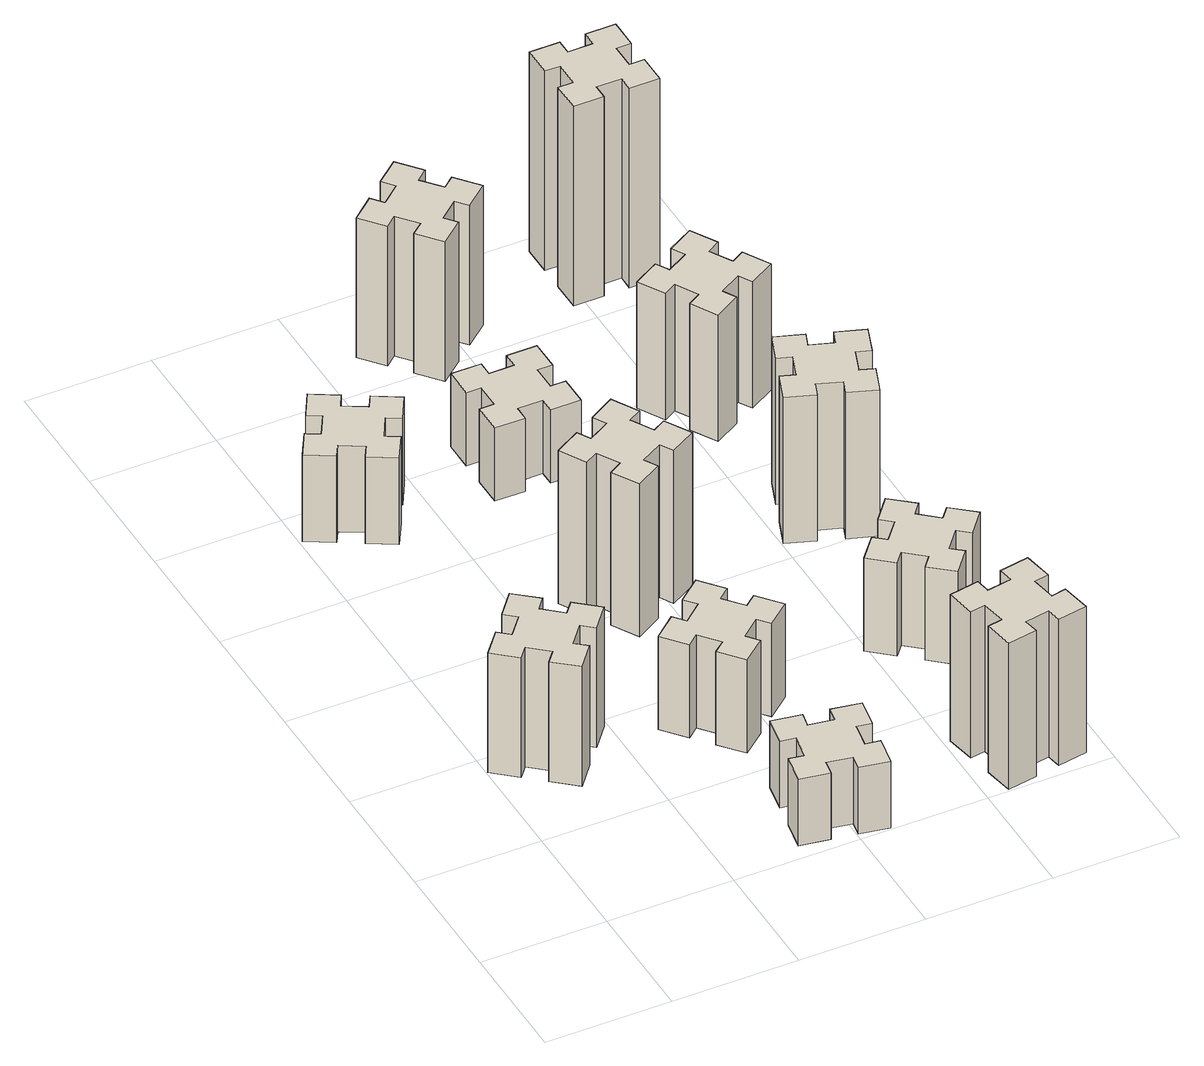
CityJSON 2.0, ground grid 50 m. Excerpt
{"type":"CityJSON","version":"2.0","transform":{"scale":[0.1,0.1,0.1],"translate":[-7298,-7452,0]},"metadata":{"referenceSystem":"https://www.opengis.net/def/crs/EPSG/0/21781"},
"CityObjects":{
"building1":{"type":"Building","attributes":{"class":"1000","function":"1000","usage":"1000","yearOfConstruction":2016,"roofType":"1000","measuredHeight":54,"storeysAboveGround":30,"storeysBelowGround":0},"geometry":[{"type":"Solid","lod":"1","boundaries":[[[[0,1,2,3,4,5,6,7,8,9,10,11,12,13,14,15,16,17,18,19]],[[17,16,20,21]],[[16,15,22,20]],[[15,14,23,22]],[[14,13,24,23]],[[13,12,25,24]],[[12,11,26,25]],[[11,10,27,26]],[[10,9,28,27]],[[9,8,29,28]],[[8,7,30,29]],[[7,6,31,30]],[[6,5,32,31]],[[5,4,33,32]],[[4,3,34,33]],[[3,2,35,34]],[[2,1,36,35]],[[1,0,37,36]],[[0,19,38,37]],[[19,18,39,38]],[[18,17,21,39]],[[24,25,26,27,28,29,30,31,32,33,34,35,36,37,38,39,21,20,22,23]]]]}]},
"building2":{"type":"Building","attributes":{"class":"1000","function":"1000","usage":"1000","yearOfConstruction":2016,"roofType":"1000","measuredHeight":39,"storeysAboveGround":30,"storeysBelowGround":0},"geometry":[{"type":"Solid","lod":"1","boundaries":[[[[40,41,42,43,44,45,46,47,48,49,50,51,52,53,54,55,56,57,58,59]],[[57,56,60,61]],[[56,55,62,60]],[[55,54,63,62]],[[54,53,64,63]],[[53,52,65,64]],[[52,51,66,65]],[[51,50,67,66]],[[50,49,68,67]],[[49,48,69,68]],[[48,47,70,69]],[[47,46,71,70]],[[46,45,72,71]],[[45,44,73,72]],[[44,43,74,73]],[[43,42,75,74]],[[42,41,76,75]],[[41,40,77,76]],[[40,59,78,77]],[[59,58,79,78]],[[58,57,61,79]],[[64,65,66,67,68,69,70,71,72,73,74,75,76,77,78,79,61,60,62,63]]]]}]},
"building3":{"type":"Building","attributes":{"class":"1000","function":"1000","usage":"1000","yearOfConstruction":2016,"roofType":"1000","measuredHeight":30,"storeysAboveGround":30,"storeysBelowGround":0},"geometry":[{"type":"Solid","lod":"1","boundaries":[[[[80,81,82,83,84,85,86,87,88,89,90,91,92,93,94,95,96,97,98,99]],[[97,96,100,101]],[[96,95,102,100]],[[95,94,103,102]],[[94,93,104,103]],[[93,92,105,104]],[[92,91,106,105]],[[91,90,107,106]],[[90,89,108,107]],[[89,88,109,108]],[[88,87,110,109]],[[87,86,111,110]],[[86,85,112,111]],[[85,84,113,112]],[[84,83,114,113]],[[83,82,115,114]],[[82,81,116,115]],[[81,80,117,116]],[[80,99,118,117]],[[99,98,119,118]],[[98,97,101,119]],[[104,105,106,107,108,109,110,111,112,113,114,115,116,117,118,119,101,100,102,103]]]]}]},
"building4":{"type":"Building","attributes":{"class":"1000","function":"1000","usage":"1000","yearOfConstruction":2016,"roofType":"1000","measuredHeight":42,"storeysAboveGround":30,"storeysBelowGround":0},"geometry":[{"type":"Solid","lod":"1","boundaries":[[[[120,121,122,123,124,125,126,127,128,129,130,131,132,133,134,135,136,137,138,139]],[[137,136,140,141]],[[136,135,142,140]],[[135,134,143,142]],[[134,133,144,143]],[[133,132,145,144]],[[132,131,146,145]],[[131,130,147,146]],[[130,129,148,147]],[[129,128,149,148]],[[128,127,150,149]],[[127,126,151,150]],[[126,125,152,151]],[[125,124,153,152]],[[124,123,154,153]],[[123,122,155,154]],[[122,121,156,155]],[[121,120,157,156]],[[120,139,158,157]],[[139,138,159,158]],[[138,137,141,159]],[[144,145,146,147,148,149,150,151,152,153,154,155,156,157,158,159,141,140,142,143]]]]}]},
"building5":{"type":"Building","attributes":{"class":"1000","function":"1000","usage":"1000","yearOfConstruction":2016,"roofType":"1000","measuredHeight":69,"storeysAboveGround":30,"storeysBelowGround":0},"geometry":[{"type":"Solid","lod":"1","boundaries":[[[[160,161,162,163,164,165,166,167,168,169,170,171,172,173,174,175,176,177,178,179]],[[177,176,180,181]],[[176,175,182,180]],[[175,174,183,182]],[[174,173,184,183]],[[173,172,185,184]],[[172,171,186,185]],[[171,170,187,186]],[[170,169,188,187]],[[169,168,189,188]],[[168,167,190,189]],[[167,166,191,190]],[[166,165,192,191]],[[165,164,193,192]],[[164,163,194,193]],[[163,162,195,194]],[[162,161,196,195]],[[161,160,197,196]],[[160,179,198,197]],[[179,178,199,198]],[[178,177,181,199]],[[184,185,186,187,188,189,190,191,192,193,194,195,196,197,198,199,181,180,182,183]]]]}]},
"building6":{"type":"Building","attributes":{"class":"1000","function":"1000","usage":"1000","yearOfConstruction":2016,"roofType":"1000","measuredHeight":33,"storeysAboveGround":30,"storeysBelowGround":0},"geometry":[{"type":"Solid","lod":"1","boundaries":[[[[200,201,202,203,204,205,206,207,208,209,210,211,212,213,214,215,216,217,218,219]],[[217,216,220,221]],[[216,215,222,220]],[[215,214,223,222]],[[214,213,224,223]],[[213,212,225,224]],[[212,211,226,225]],[[211,210,227,226]],[[210,209,228,227]],[[209,208,229,228]],[[208,207,230,229]],[[207,206,231,230]],[[206,205,232,231]],[[205,204,233,232]],[[204,203,234,233]],[[203,202,235,234]],[[202,201,236,235]],[[201,200,237,236]],[[200,219,238,237]],[[219,218,239,238]],[[218,217,221,239]],[[224,225,226,227,228,229,230,231,232,233,234,235,236,237,238,239,221,220,222,223]]]]}]},
"building7":{"type":"Building","attributes":{"class":"1000","function":"1000","usage":"1000","yearOfConstruction":2016,"roofType":"1000","measuredHeight":66,"storeysAboveGround":30,"storeysBelowGround":0},"geometry":[{"type":"Solid","lod":"1","boundaries":[[[[240,241,242,243,244,245,246,247,248,249,250,251,252,253,254,255,256,257,258,259]],[[257,256,260,261]],[[256,255,262,260]],[[255,254,263,262]],[[254,253,264,263]],[[253,252,265,264]],[[252,251,266,265]],[[251,250,267,266]],[[250,249,268,267]],[[249,248,269,268]],[[248,247,270,269]],[[247,246,271,270]],[[246,245,272,271]],[[245,244,273,272]],[[244,243,274,273]],[[243,242,275,274]],[[242,241,276,275]],[[241,240,277,276]],[[240,259,278,277]],[[259,258,279,278]],[[258,257,261,279]],[[264,265,266,267,268,269,270,271,272,273,274,275,276,277,278,279,261,260,262,263]]]]}]},
"building8":{"type":"Building","attributes":{"class":"1000","function":"1000","usage":"1000","yearOfConstruction":2016,"roofType":"1000","measuredHeight":63,"storeysAboveGround":30,"storeysBelowGround":0},"geometry":[{"type":"Solid","lod":"1","boundaries":[[[[280,281,282,283,284,285,286,287,288,289,290,291,292,293,294,295,296,297,298,299]],[[297,296,300,301]],[[296,295,302,300]],[[295,294,303,302]],[[294,293,304,303]],[[293,292,305,304]],[[292,291,306,305]],[[291,290,307,306]],[[290,289,308,307]],[[289,288,309,308]],[[288,287,310,309]],[[287,286,311,310]],[[286,285,312,311]],[[285,284,313,312]],[[284,283,314,313]],[[283,282,315,314]],[[282,281,316,315]],[[281,280,317,316]],[[280,299,318,317]],[[299,298,319,318]],[[298,297,301,319]],[[304,305,306,307,308,309,310,311,312,313,314,315,316,317,318,319,301,300,302,303]]]]}]},
"building9":{"type":"Building","attributes":{"class":"1000","function":"1000","usage":"1000","yearOfConstruction":2016,"roofType":"1000","measuredHeight":42,"storeysAboveGround":30,"storeysBelowGround":0},"geometry":[{"type":"Solid","lod":"1","boundaries":[[[[320,321,322,323,324,325,326,327,328,329,330,331,332,333,334,335,336,337,338,339]],[[337,336,340,341]],[[336,335,342,340]],[[335,334,343,342]],[[334,333,344,343]],[[333,332,345,344]],[[332,331,346,345]],[[331,330,347,346]],[[330,329,348,347]],[[329,328,349,348]],[[328,327,350,349]],[[327,326,351,350]],[[326,325,352,351]],[[325,324,353,352]],[[324,323,354,353]],[[323,322,355,354]],[[322,321,356,355]],[[321,320,357,356]],[[320,339,358,357]],[[339,338,359,358]],[[338,337,341,359]],[[344,345,346,347,348,349,350,351,352,353,354,355,356,357,358,359,341,340,342,343]]]]}]},
"building10":{"type":"Building","attributes":{"class":"1000","function":"1000","usage":"1000","yearOfConstruction":2016,"roofType":"1000","measuredHeight":66,"storeysAboveGround":30,"storeysBelowGround":0},"geometry":[{"type":"Solid","lod":"1","boundaries":[[[[360,361,362,363,364,365,366,367,368,369,370,371,372,373,374,375,376,377,378,379]],[[377,376,380,381]],[[376,375,382,380]],[[375,374,383,382]],[[374,373,384,383]],[[373,372,385,384]],[[372,371,386,385]],[[371,370,387,386]],[[370,369,388,387]],[[369,368,389,388]],[[368,367,390,389]],[[367,366,391,390]],[[366,365,392,391]],[[365,364,393,392]],[[364,363,394,393]],[[363,362,395,394]],[[362,361,396,395]],[[361,360,397,396]],[[360,379,398,397]],[[379,378,399,398]],[[378,377,381,399]],[[384,385,386,387,388,389,390,391,392,393,394,395,396,397,398,399,381,380,382,383]]]]}]},
"building11":{"type":"Building","attributes":{"class":"1000","function":"1000","usage":"1000","yearOfConstruction":2016,"roofType":"1000","measuredHeight":57,"storeysAboveGround":30,"storeysBelowGround":0},"geometry":[{"type":"Solid","lod":"1","boundaries":[[[[400,401,402,403,404,405,406,407,408,409,410,411,412,413,414,415,416,417,418,419]],[[417,416,420,421]],[[416,415,422,420]],[[415,414,423,422]],[[414,413,424,423]],[[413,412,425,424]],[[412,411,426,425]],[[411,410,427,426]],[[410,409,428,427]],[[409,408,429,428]],[[408,407,430,429]],[[407,406,431,430]],[[406,405,432,431]],[[405,404,433,432]],[[404,403,434,433]],[[403,402,435,434]],[[402,401,436,435]],[[401,400,437,436]],[[400,419,438,437]],[[419,418,439,438]],[[418,417,421,439]],[[424,425,426,427,428,429,430,431,432,433,434,435,436,437,438,439,421,420,422,423]]]]}]},
"building12":{"type":"Building","attributes":{"class":"1000","function":"1000","usage":"1000","yearOfConstruction":2016,"roofType":"1000","measuredHeight":90,"storeysAboveGround":30,"storeysBelowGround":0},"geometry":[{"type":"Solid","lod":"1","boundaries":[[[[440,441,442,443,444,445,446,447,448,449,450,451,452,453,454,455,456,457,458,459]],[[457,456,460,461]],[[456,455,462,460]],[[455,454,463,462]],[[454,453,464,463]],[[453,452,465,464]],[[452,451,466,465]],[[451,450,467,466]],[[450,449,468,467]],[[449,448,469,468]],[[448,447,470,469]],[[447,446,471,470]],[[446,445,472,471]],[[445,444,473,472]],[[444,443,474,473]],[[443,442,475,474]],[[442,441,476,475]],[[441,440,477,476]],[[440,459,478,477]],[[459,458,479,478]],[[458,457,461,479]],[[464,465,466,467,468,469,470,471,472,473,474,475,476,477,478,479,461,460,462,463]]]]}]}
},
"vertices":[
[136,893,0],[213,829,0],[174,783,0],[266,706,0],[343,798,0],[297,836,0],[362,913,0],[408,874,0],[485,966,0],[393,1043,0],[354,997,0],[278,1062,0],[316,1108,0],[224,1185,0],[147,1093,0],[193,1054,0],[129,978,0],[83,1016,0],[6,924,0],[98,847,0],[129,978,540],[83,1016,540],[193,1054,540],[147,1093,540],[224,1185,540],[316,1108,540],[278,1062,540],[354,997,540],[393,1043,540],[485,966,540],[408,874,540],[362,913,540],[297,836,540],[343,798,540],[266,706,540],[174,783,540],[213,829,540],[136,893,540],[98,847,540],[6,924,540],
[316,2327,0],[366,2414,0],[418,2384,0],[478,2488,0],[374,2548,0],[344,2496,0],[257,2546,0],[287,2598,0],[183,2658,0],[123,2554,0],[175,2524,0],[125,2437,0],[73,2467,0],[13,2363,0],[117,2303,0],[147,2355,0],[234,2305,0],[204,2253,0],[308,2193,0],[368,2297,0],[234,2305,390],[204,2253,390],[147,2355,390],[117,2303,390],[13,2363,390],[73,2467,390],[125,2437,390],[175,2524,390],[123,2554,390],[183,2658,390],[287,2598,390],[257,2546,390],[344,2496,390],[374,2548,390],[478,2488,390],[418,2384,390],[366,2414,390],[316,2327,390],[368,2297,390],[308,2193,390],
[886,274,0],[868,175,0],[809,186,0],[788,67,0],[907,47,0],[917,106,0],[1015,88,0],[1005,29,0],[1123,8,0],[1144,127,0],[1085,137,0],[1102,235,0],[1161,225,0],[1182,343,0],[1064,364,0],[1054,305,0],[955,322,0],[966,381,0],[847,402,0],[827,284,0],[955,322,300],[966,381,300],[1054,305,300],[1064,364,300],[1182,343,300],[1161,225,300],[1102,235,300],[1085,137,300],[1144,127,300],[1123,8,300],[1005,29,300],[1015,88,300],[917,106,300],[907,47,300],[788,67,300],[809,186,300],[868,175,300],[886,274,300],[827,284,300],[847,402,300],
[918,729,0],[994,793,0],[1033,747,0],[1125,824,0],[1048,916,0],[1002,878,0],[937,954,0],[983,993,0],[906,1085,0],[814,1008,0],[853,962,0],[776,897,0],[738,943,0],[646,866,0],[723,774,0],[769,813,0],[833,736,0],[787,698,0],[864,606,0],[956,683,0],[833,736,420],[787,698,420],[769,813,420],[723,774,420],[646,866,420],[738,943,420],[776,897,420],[853,962,420],[814,1008,420],[906,1085,420],[983,993,420],[937,954,420],[1002,878,420],[1048,916,420],[1125,824,420],[1033,747,420],[994,793,420],[918,729,420],[956,683,420],[864,606,420],
[765,1574,0],[815,1487,0],[763,1457,0],[823,1353,0],[927,1413,0],[897,1465,0],[984,1515,0],[1014,1463,0],[1118,1523,0],[1058,1627,0],[1006,1597,0],[956,1684,0],[1008,1714,0],[948,1818,0],[844,1758,0],[874,1706,0],[787,1656,0],[757,1708,0],[653,1648,0],[713,1544,0],[787,1656,690],[757,1708,690],[874,1706,690],[844,1758,690],[948,1818,690],[1008,1714,690],[956,1684,690],[1006,1597,690],[1058,1627,690],[1118,1523,690],[1014,1463,690],[984,1515,690],[897,1465,690],[927,1413,690],[823,1353,690],[763,1457,690],[815,1487,690],[765,1574,690],[713,1544,690],[653,1648,690],
[995,2375,0],[995,2475,0],[1055,2475,0],[1055,2595,0],[935,2595,0],[935,2535,0],[835,2535,0],[835,2595,0],[715,2595,0],[715,2475,0],[775,2475,0],[775,2375,0],[715,2375,0],[715,2255,0],[835,2255,0],[835,2315,0],[935,2315,0],[935,2255,0],[1055,2255,0],[1055,2375,0],[935,2315,330],[935,2255,330],[835,2315,330],[835,2255,330],[715,2255,330],[715,2375,330],[775,2375,330],[775,2475,330],[715,2475,330],[715,2595,330],[835,2595,330],[835,2535,330],[935,2535,330],[935,2595,330],[1055,2595,330],[1055,2475,330],[995,2475,330],[995,2375,330],[1055,2375,330],[1055,2255,330],
[1755,322,0],[1657,305,0],[1647,364,0],[1528,343,0],[1549,225,0],[1608,235,0],[1626,137,0],[1567,127,0],[1587,8,0],[1706,29,0],[1695,88,0],[1794,106,0],[1804,47,0],[1922,67,0],[1901,186,0],[1842,175,0],[1825,274,0],[1884,284,0],[1863,402,0],[1745,381,0],[1825,274,660],[1884,284,660],[1842,175,660],[1901,186,660],[1922,67,660],[1804,47,660],[1794,106,660],[1695,88,660],[1706,29,660],[1587,8,660],[1567,127,660],[1626,137,660],[1608,235,660],[1549,225,660],[1528,343,660],[1647,364,660],[1657,305,660],[1755,322,660],[1745,381,660],[1863,402,660],
[1002,3198,0],[937,3274,0],[983,3313,0],[906,3405,0],[814,3328,0],[853,3282,0],[776,3217,0],[738,3263,0],[646,3186,0],[723,3094,0],[769,3133,0],[833,3056,0],[787,3018,0],[864,2926,0],[956,3003,0],[918,3049,0],[994,3113,0],[1033,3067,0],[1125,3144,0],[1048,3236,0],[994,3113,630],[1033,3067,630],[918,3049,630],[956,3003,630],[864,2926,630],[787,3018,630],[833,3056,630],[769,3133,630],[723,3094,630],[646,3186,630],[738,3263,630],[776,3217,630],[853,3282,630],[814,3328,630],[906,3405,630],[983,3313,630],[937,3274,630],[1002,3198,630],[1048,3236,630],[1125,3144,630],
[1834,997,0],[1758,1062,0],[1796,1108,0],[1704,1185,0],[1627,1093,0],[1673,1054,0],[1609,978,0],[1563,1016,0],[1486,924,0],[1578,847,0],[1616,893,0],[1693,829,0],[1654,783,0],[1746,706,0],[1823,798,0],[1777,836,0],[1842,913,0],[1888,874,0],[1965,966,0],[1873,1043,0],[1842,913,420],[1888,874,420],[1777,836,420],[1823,798,420],[1746,706,420],[1654,783,420],[1693,829,420],[1616,893,420],[1578,847,420],[1486,924,420],[1563,1016,420],[1609,978,420],[1673,1054,420],[1627,1093,420],[1704,1185,420],[1796,1108,420],[1758,1062,420],[1834,997,420],[1873,1043,420],[1965,966,420],
[1810,1772,0],[1716,1806,0],[1737,1862,0],[1624,1903,0],[1583,1790,0],[1639,1770,0],[1605,1676,0],[1549,1697,0],[1507,1584,0],[1620,1543,0],[1641,1599,0],[1735,1565,0],[1714,1509,0],[1827,1467,0],[1868,1580,0],[1812,1601,0],[1846,1695,0],[1902,1674,0],[1943,1787,0],[1830,1828,0],[1846,1695,660],[1902,1674,660],[1812,1601,660],[1868,1580,660],[1827,1467,660],[1714,1509,660],[1735,1565,660],[1641,1599,660],[1620,1543,660],[1507,1584,660],[1549,1697,660],[1605,1676,660],[1639,1770,660],[1583,1790,660],[1624,1903,660],[1737,1862,660],[1716,1806,660],[1810,1772,660],[1830,1828,660],[1943,1787,660],
[1637,2305,0],[1724,2355,0],[1754,2303,0],[1858,2363,0],[1798,2467,0],[1746,2437,0],[1696,2524,0],[1748,2554,0],[1688,2658,0],[1584,2598,0],[1614,2546,0],[1527,2496,0],[1497,2548,0],[1393,2488,0],[1453,2384,0],[1505,2414,0],[1555,2327,0],[1503,2297,0],[1563,2193,0],[1667,2253,0],[1555,2327,570],[1503,2297,570],[1505,2414,570],[1453,2384,570],[1393,2488,570],[1497,2548,570],[1527,2496,570],[1614,2546,570],[1584,2598,570],[1688,2658,570],[1748,2554,570],[1696,2524,570],[1746,2437,570],[1798,2467,570],[1858,2363,570],[1754,2303,570],[1724,2355,570],[1637,2305,570],[1667,2253,570],[1563,2193,570],
[1575,3155,0],[1675,3155,0],[1675,3095,0],[1795,3095,0],[1795,3215,0],[1735,3215,0],[1735,3315,0],[1795,3315,0],[1795,3435,0],[1675,3435,0],[1675,3375,0],[1575,3375,0],[1575,3435,0],[1455,3435,0],[1455,3315,0],[1515,3315,0],[1515,3215,0],[1455,3215,0],[1455,3095,0],[1575,3095,0],[1515,3215,900],[1455,3215,900],[1515,3315,900],[1455,3315,900],[1455,3435,900],[1575,3435,900],[1575,3375,900],[1675,3375,900],[1675,3435,900],[1795,3435,900],[1795,3315,900],[1735,3315,900],[1735,3215,900],[1795,3215,900],[1795,3095,900],[1675,3095,900],[1675,3155,900],[1575,3155,900],[1575,3095,900],[1455,3095,900]
]}
